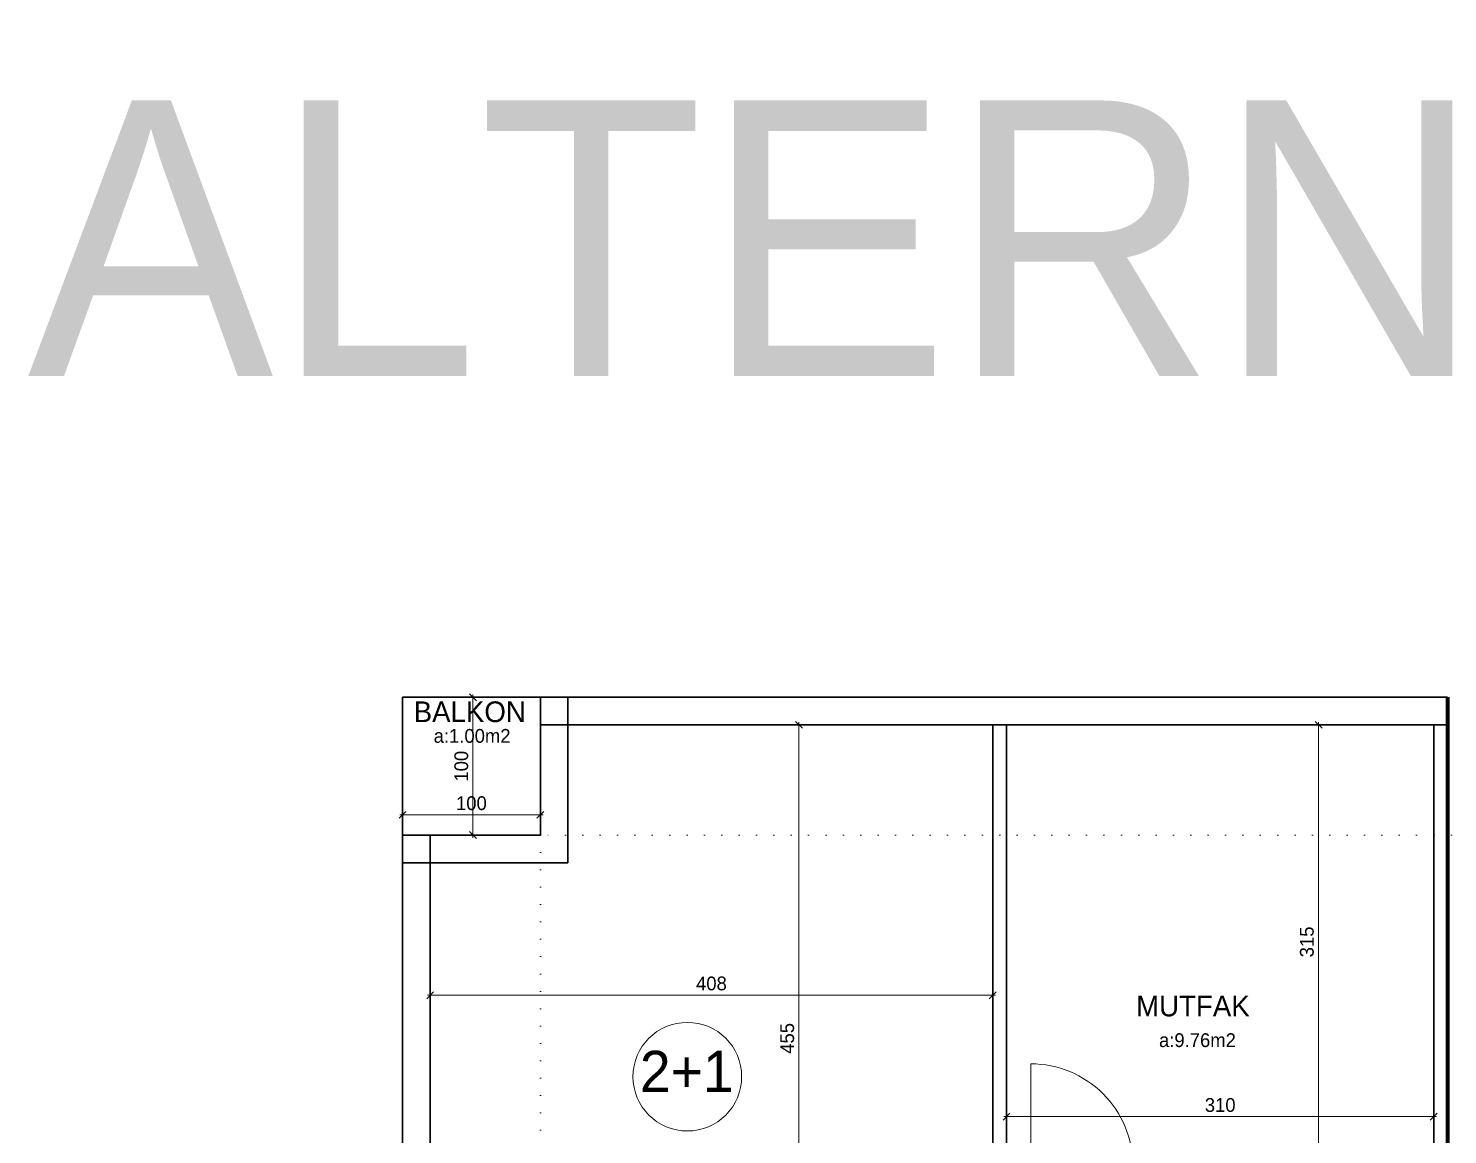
# Model space of a CAD drawing. Header units: centimetres. Extents: x 562865 to 1310255, y -148070 to 32737.
# Drawn here: x 599165 to 600194, y 111 to 914 of the extents above; entities that cross this region are included whole.
import ezdxf
from ezdxf.enums import TextEntityAlignment as Align

# ---------------------------------------------------------------- set-up
doc = ezdxf.new("R2010")
doc.units = ezdxf.units.CM
doc.header["$LTSCALE"] = 2.5
doc.linetypes.add('DOT', pattern=[0.25, 0, -0.25])
doc.layers.get('0').update_dxf_attribs({"color": 86})
for name, color, linetype, lineweight in [('ADAKENARI', 18, 'Continuous', 5), ('DUVAR', 4, 'Continuous', 30), ('iç ölçü', 106, 'Continuous', 18), ('kapi', 9, 'Continuous', 0), ('kolon', 1, 'Continuous', 53), ('Z_YOL_ADI', 7, 'Continuous', 0)]:
    doc.layers.add(name, color=color, linetype=linetype, lineweight=lineweight)
doc.layers.add('alan', color=7, linetype='Continuous')
doc.layers.add('mahal', color=7, linetype='Continuous')
doc.styles.add('PINAR', font='comic.ttf')
doc.dimstyles.new('TEMİZ ÖLÇÜ', dxfattribs={"dimtxt": 10, "dimasz": 5, "dimexe": 1.8, "dimexo": 0.625, "dimgap": 3, "dimtad": 1, "dimdec": 0, "dimrnd": 0.5, "dimzin": 1, "dimdsep": 46, "dimtxsty": 'PINAR', "dimblk": 'OBLIQUE', "dimcen": 0.9, "dimdle": 2, "dimclrd": 256, "dimclre": 256, "dimclrt": 7, "dimadec": 0, "dimazin": 0, "dimtfac": 1, "dimtdec": 0, "dimtofl": 0, "dimtmove": 2, "dimatfit": 2, "dimfxl": 10, "dimfxlon": 1, "dimlwd": -1, "dimlwe": -1, "dimarcsym": 0})

# ---------------------------------------------------------------- blocks, each defined once
blk = doc.blocks.new('_Oblique')
at = {"color": 0, "linetype": 'ByBlock', "lineweight": -2}
blk.add_line((-0.5, -0.5), (0.5, 0.5), dxfattribs=at)
blk = doc.blocks.new('*D222')
at = {"layer": 'Defpoints', "color": 0}
for p in [(599723.5, 408.5), (599750.1, 408.5), (599750.1, -46.5)]:
    blk.add_point(p, dxfattribs=at)
at = {"layer": 'iç ölçü'}
for p, q in [((599728.5, 408.5), (599721.7, 408.5)), ((599723.5, -48.5), (599723.5, 410.5)), ((599728.5, -46.5), (599721.7, -46.5))]:
    blk.add_line(p, q, dxfattribs=at)
at = {"layer": 'iç ölçü', "linetype": 'ByBlock', "xscale": 5, "yscale": 5, "zscale": 5}
for p, rotation in [((599723.5, 408.5), 90), ((599723.5, -46.5), 270)]:
    blk.add_blockref('_Oblique', p, dxfattribs=dict(at, rotation=rotation))
at = {"layer": 'iç ölçü', "color": 7, "insert": (599715, 181), "char_height": 10, "attachment_point": 5, "rotation": 90, "style": 'PINAR'}
blk.add_mtext('455', dxfattribs=at)
blk = doc.blocks.new('*D223')
at = {"layer": 'Defpoints', "color": 0}
for p in [(599456, 221.2), (599864, 221.2), (599456, 212.3)]:
    blk.add_point(p, dxfattribs=at)
at = {"layer": 'iç ölçü'}
for p, q in [((599456, 217.3), (599456, 210.5)), ((599864, 217.3), (599864, 210.5)), ((599866, 212.3), (599454, 212.3))]:
    blk.add_line(p, q, dxfattribs=at)
at = {"layer": 'iç ölçü', "linetype": 'ByBlock', "xscale": 5, "yscale": 5, "zscale": 5, "rotation": 180}
blk.add_blockref('_Oblique', (599456, 212.3), dxfattribs=at)
at = {"layer": 'iç ölçü', "linetype": 'ByBlock', "xscale": 5, "yscale": 5, "zscale": 5}
blk.add_blockref('_Oblique', (599864, 212.3), dxfattribs=at)
at = {"layer": 'iç ölçü', "color": 7, "insert": (599660, 220.8), "char_height": 10, "attachment_point": 5, "style": 'PINAR'}
blk.add_mtext('408', dxfattribs=at)
blk = doc.blocks.new('*D224')
at = {"layer": 'Defpoints', "color": 0}
for p in [(599487, 428.5), (599514.8, 428.5), (599514.8, 328.5)]:
    blk.add_point(p, dxfattribs=at)
at = {"layer": 'iç ölçü'}
for p, q in [((599492, 428.5), (599485.2, 428.5)), ((599487, 326.5), (599487, 430.5)), ((599492, 328.5), (599485.2, 328.5))]:
    blk.add_line(p, q, dxfattribs=at)
at = {"layer": 'iç ölçü', "linetype": 'ByBlock', "xscale": 5, "yscale": 5, "zscale": 5}
for p, rotation in [((599487, 428.5), 90), ((599487, 328.5), 270)]:
    blk.add_blockref('_Oblique', p, dxfattribs=dict(at, rotation=rotation))
at = {"layer": 'iç ölçü', "color": 7, "insert": (599478.6, 378.5), "char_height": 10, "attachment_point": 5, "rotation": 90, "style": 'PINAR'}
blk.add_mtext('100', dxfattribs=at)
blk = doc.blocks.new('*D225')
at = {"layer": 'Defpoints', "color": 0}
for p in [(599435.9, 349.8), (599535.9, 349.8), (599535.9, 343.2)]:
    blk.add_point(p, dxfattribs=at)
at = {"layer": 'iç ölçü'}
for p, q in [((599433.9, 343.2), (599537.9, 343.2)), ((599435.9, 348.2), (599435.9, 341.4)), ((599535.9, 348.2), (599535.9, 341.4))]:
    blk.add_line(p, q, dxfattribs=at)
at = {"layer": 'iç ölçü', "linetype": 'ByBlock', "xscale": 5, "yscale": 5, "zscale": 5, "rotation": 180}
blk.add_blockref('_Oblique', (599435.9, 343.2), dxfattribs=at)
at = {"layer": 'iç ölçü', "linetype": 'ByBlock', "xscale": 5, "yscale": 5, "zscale": 5}
blk.add_blockref('_Oblique', (599535.9, 343.2), dxfattribs=at)
at = {"layer": 'iç ölçü', "color": 7, "insert": (599485.9, 351.6), "char_height": 10, "attachment_point": 5, "style": 'PINAR'}
blk.add_mtext('100', dxfattribs=at)
blk = doc.blocks.new('*D226')
at = {"layer": 'Defpoints', "color": 0}
for p in [(600083.5, 408.5), (600100.4, 408.5), (600083.5, 93.5)]:
    blk.add_point(p, dxfattribs=at)
at = {"layer": 'iç ölçü'}
for p, q in [((600095.4, 408.5), (600102.2, 408.5)), ((600100.4, 91.5), (600100.4, 410.5)), ((600095.4, 93.5), (600102.2, 93.5))]:
    blk.add_line(p, q, dxfattribs=at)
at = {"layer": 'iç ölçü', "linetype": 'ByBlock', "xscale": 5, "yscale": 5, "zscale": 5}
for p, rotation in [((600100.4, 408.5), 90), ((600100.4, 93.5), 270)]:
    blk.add_blockref('_Oblique', p, dxfattribs=dict(at, rotation=rotation))
at = {"layer": 'iç ölçü', "color": 7, "insert": (600091.9, 251), "char_height": 10, "attachment_point": 5, "rotation": 90, "style": 'PINAR'}
blk.add_mtext('315', dxfattribs=at)
blk = doc.blocks.new('*D227')
at = {"layer": 'Defpoints', "color": 0}
for p in [(599874, 374.6), (600183.9, 374.6), (599874, 124.2)]:
    blk.add_point(p, dxfattribs=at)
at = {"layer": 'iç ölçü'}
for p, q in [((600185.9, 124.2), (599872, 124.2)), ((599874, 129.2), (599874, 122.4)), ((600183.9, 129.2), (600183.9, 122.4))]:
    blk.add_line(p, q, dxfattribs=at)
at = {"layer": 'iç ölçü', "linetype": 'ByBlock', "xscale": 5, "yscale": 5, "zscale": 5, "rotation": 180}
blk.add_blockref('_Oblique', (599874, 124.2), dxfattribs=at)
at = {"layer": 'iç ölçü', "linetype": 'ByBlock', "xscale": 5, "yscale": 5, "zscale": 5}
blk.add_blockref('_Oblique', (600183.9, 124.2), dxfattribs=at)
at = {"layer": 'iç ölçü', "color": 7, "insert": (600029, 132.6), "char_height": 10, "attachment_point": 5, "style": 'PINAR'}
blk.add_mtext('310', dxfattribs=at)

msp = doc.modelspace()

# ---------------------------------------------------------------- linework, layer by layer
at = {"layer": 'ADAKENARI', "color": 2, "linetype": 'DOT', "ltscale": 20}
msp.add_lwpolyline([(600851.9, 328.5), (599535.9, 328.5), (599535.9, -1801.5), (600851.9, -1801.5)], close=True, dxfattribs=at)
at = {"layer": 'DUVAR'}
for p, q in [((599435.9, 428.5), (600193.9, 428.5)), ((599435.9, -1901.5), (599435.9, 428.5)), ((599535.9, 328.5), (599535.9, 428.5)), ((599555.9, 308.5), (599555.9, 428.5)), ((599535.9, 408.5), (600193.9, 408.5)), ((599864, 55.4), (599864, 408.5)), ((599874, 55.4), (599874, 408.5)), ((600183.9, 408.5), (600183.9, -166.5)), ((599535.9, 328.5), (599435.9, 328.5)), ((599455.9, -1801.5), (599455.9, 328.5)), ((599555.9, 308.5), (599435.9, 308.5))]:
    msp.add_line(p, q, dxfattribs=at)
at = {"layer": 'iç ölçü'}
msp.add_circle((599642.5, 153.2), 39.4, dxfattribs=at)
at = {"layer": 'kapi'}
msp.add_lwpolyline([(599891.7, 88.5), (599891.7, 162.5, -0.414214), (599965.7, 88.5, -0.414214)], format="xyb", dxfattribs=at)
at = {"layer": 'kolon', "color": 6, "lineweight": 140}
msp.add_line((600193.9, 428.5), (600193.9, -176.5), dxfattribs=at)

# ---------------------------------------------------------------- texts
at = {"layer": 'alan', "style": 'PINAR'}
for s, p in [('a:1.00m2', (599486.4, 395.5)), ('a:9.76m2', (600012.5, 174.7))]:
    msp.add_text(s, height=10, dxfattribs=at).set_placement(p, align=Align.CENTER)
at = {"layer": 'mahal', "style": 'PINAR'}
for s, height, p in [('BALKON', 15, (599484.7, 410.5)), ('MUTFAK', 15, (600009.2, 197)), ('2+1', 30, (599642.1, 142))]:
    msp.add_text(s, height=height, dxfattribs=at).set_placement(p, align=Align.CENTER)
at = {"layer": 'Z_YOL_ADI', "style": 'PINAR'}
msp.add_text('ALTERNATİF 2', height=200, dxfattribs=at).set_placement((599164, 661.6))

# ---------------------------------------------------------------- dimensions: what is measured, and where the dimension line sits
at = {"layer": 'iç ölçü'}
for base, p1, p2, angle, picture, middle in [((599487, 428.5), (599514.8, 328.5), (599514.8, 428.5), 90, '*D224', (599478.6, 378.5)), ((599723.5, 408.5), (599750.1, -46.5), (599750.1, 408.5), 90, '*D222', (599715, 181)), ((600100.4, 408.5), (600083.5, 93.5), (600083.5, 408.5), 90, '*D226', (600091.9, 251)), ((599874, 124.2), (600183.9, 374.6), (599874, 374.6), 180, '*D227', (600029, 132.6)), ((599535.9, 343.2), (599435.9, 349.8), (599535.9, 349.8), 180, '*D225', (599485.9, 351.6)), ((599455.9, 212.3), (599864, 221.2), (599455.9, 221.2), 180, '*D223', (599660, 220.8))]:
    dim = msp.add_linear_dim(base=base, p1=p1, p2=p2, angle=angle, dimstyle='TEMİZ ÖLÇÜ', override={"dimfxl": 5, "dimarcsym": 1}, dxfattribs=at)
    dim.commit()
    dim.dimension.update_dxf_attribs({"geometry": picture, "text_midpoint": middle})

doc.saveas('drawing.dxf')
